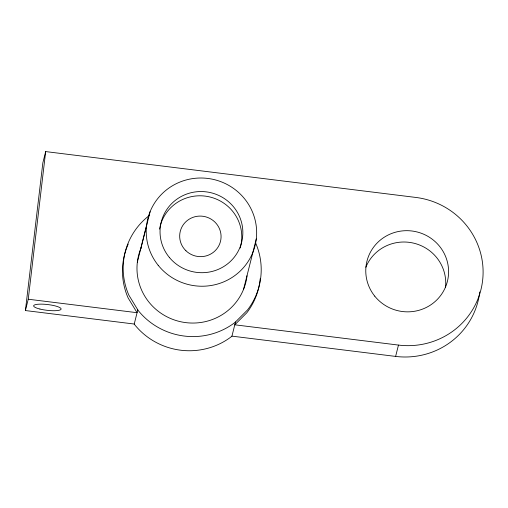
<?xml version="1.0" encoding="UTF-8"?>
<svg xmlns="http://www.w3.org/2000/svg" width="508" height="508" viewBox="0 0 508 508"><rect width="100%" height="100%" fill="white"/><g stroke="black" fill="none" stroke-linecap="round" stroke-linejoin="round"><path stroke-width="0.76" d="M134.233 324.034L25.4 310.553L42.837 162.922L45.682 151.587L415.9 197.447A76.016 74.301 14.1 0 1 482.6 280.606A76.016 74.301 14.1 0 1 398.469 345.078L395.618 356.413L231.94 336.137L231.508 336.569A69.107 67.545 14.1 0 1 134.55 324.555L134.233 324.034L137.789 309.867M25.4 310.553L28.245 299.225L45.682 151.587M137.344 262.153L146.596 225.323M140.856 248.488L150.108 211.665M243.529 289.401L256.292 238.912M231.94 336.137L235.496 321.97M28.245 299.225L137.077 312.699L128.143 297.98A69.107 67.545 14.1 0 1 128.207 244.1M398.469 345.078L234.785 324.803L246.894 312.687A69.107 67.545 14.1 0 0 260.204 278.752M365.836 267.252A41.465 40.526 14.1 0 1 414.42 243.338A41.465 40.526 14.1 0 1 445.472 287.687M479.755 291.935A76.016 74.301 14.1 0 1 395.618 356.413M255.53 242.748A69.107 67.545 14.1 0 1 247.606 309.855L235.064 322.402A69.107 67.545 14.1 0 1 138.106 310.394L128.854 295.148A69.107 67.545 14.1 0 1 149.32 215.494M247.04 275.742A55.283 54.038 14.1 0 1 177.978 321.081A55.283 54.038 14.1 0 1 141.459 247.053M159.55 229.133A41.465 40.526 14.1 0 1 209.607 196.907A41.465 40.526 14.1 0 1 240.157 248.05M374.733 296.132A41.465 40.526 14.1 0 0 445.687 286.607A41.465 40.526 14.1 0 0 401.13 231.051A41.465 40.526 14.1 0 0 374.733 296.132M185.928 250.749A20.733 20.263 14.1 0 0 220.44 241.579A20.733 20.263 14.1 0 0 194.755 216.783A20.733 20.263 14.1 0 0 185.928 250.749M158.178 265.278A55.283 54.038 14.1 0 0 252.781 252.578A55.283 54.038 14.1 0 0 193.37 178.505A55.283 54.038 14.1 0 0 158.178 265.278M169.545 257.658A41.465 40.526 14.1 0 0 240.259 246.666A41.465 40.526 14.1 0 0 194.526 192.037A41.465 40.526 14.1 0 0 169.545 257.658M39.916 309.042A13.824 2.896 6.7 0 0 61.1 309.131A13.824 2.896 6.7 0 0 41.154 304.133A13.824 2.896 6.7 0 0 39.916 309.042"/></g></svg>
